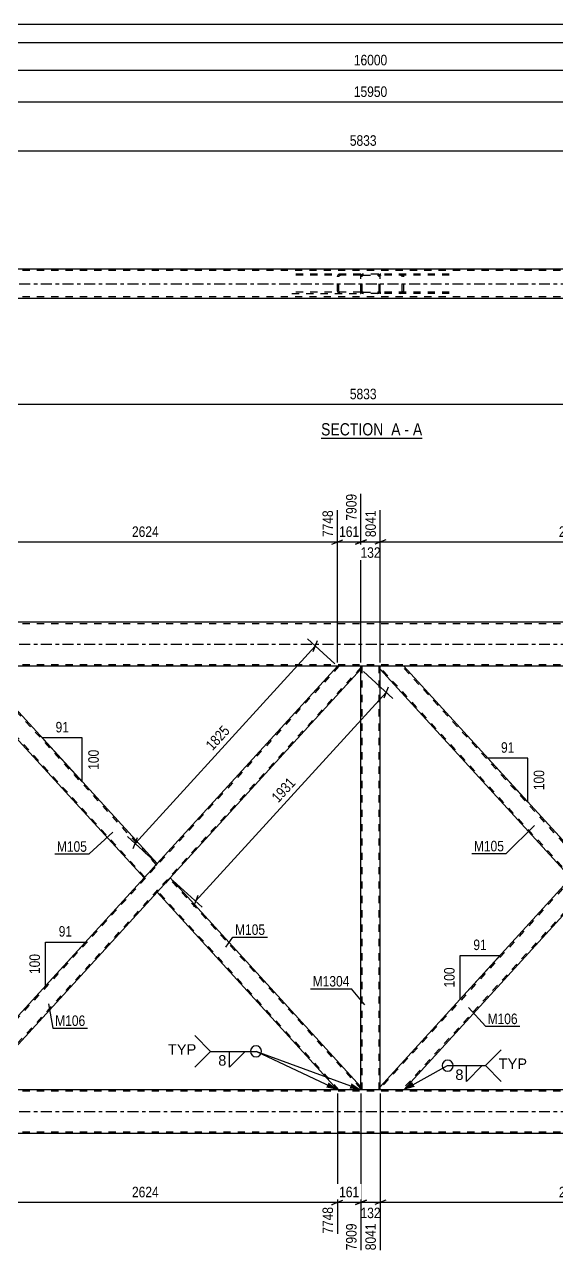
# Model space of a CAD drawing. Header units: millimetres. Extents: x 0 to 841, y 0 to 594.
# Drawn here: x 216.7 to 362.1, y 258.8 to 594 of the extents above; entities that cross this region are included whole.
import ezdxf

# ---------------------------------------------------------------- set-up
doc = ezdxf.new("R2010")
doc.units = ezdxf.units.MM
doc.linetypes.add('DXK_LINE_DOT2', pattern=[3.9198, 1.9599, -1.9599])
doc.linetypes.add('DXK_LINE_DOT3', pattern=[5.9187, 2.979, -0.9799, 0.9799, -0.9799])
doc.styles.add('Arial', font='ARIAL.TTF', dxfattribs={"height": 0.2})
doc.styles.add('Arial Narrow', font='ARIALN.TTF', dxfattribs={"height": 0.2})

# ---------------------------------------------------------------- blocks, each defined once
blk = doc.blocks.new('Unknown-761549663-1133')
at = {"color": 5, "linetype": 'Continuous'}
for p, q in [((841, 594), (0, 594)), ((836, 589), (5, 589))]:
    blk.add_line(p, q, dxfattribs=at)
blk = doc.blocks.new('Unknown-761549663-12 - 3864')
at = {"color": 6, "linetype": 'Continuous'}
blk.add_line((297.73, 481.09), (325.38, 481.09), dxfattribs=at)
at = {"color": 0, "linetype": 'Continuous'}
blk.add_wipeout([(315.84, 481.84), (315.84, 485.34), (297.73, 485.34), (297.73, 481.84)], dxfattribs=at)
at = {"color": 7, "linetype": 'Continuous', "style": 'Arial Narrow'}
blk.add_text('SECTION ', height=3.34, dxfattribs=at).set_placement((297.73, 481.84))
at = {"color": 0, "linetype": 'Continuous'}
blk.add_wipeout([(319.45, 481.84), (319.45, 485.34), (316.89, 485.34), (316.89, 481.84)], dxfattribs=at)
blk.add_wipeout([(321.77, 481.84), (321.77, 485.34), (320.5, 485.34), (320.5, 481.84)], dxfattribs=at)
at = {"color": 7, "linetype": 'Continuous', "style": 'Arial Narrow'}
blk.add_text('A', height=3.34, dxfattribs=at).set_placement((316.89, 481.84))
at = {"color": 0, "linetype": 'Continuous'}
blk.add_wipeout([(325.38, 481.84), (325.38, 485.34), (322.82, 485.34), (322.82, 481.84)], dxfattribs=at)
at = {"color": 7, "linetype": 'Continuous', "style": 'Arial Narrow'}
for s, p in [('-', (320.5, 481.84)), ('A', (322.82, 481.84))]:
    blk.add_text(s, height=3.34, dxfattribs=at).set_placement(p)
blk = doc.blocks.new('Part-761549663-4323 - 4273')
at = {"color": 7, "linetype": 'DXK_LINE_DOT2'}
for p, q in [((555.22, 302.83), (67.28, 302.83)), ((555.22, 291.63), (67.28, 291.63))]:
    blk.add_line(p, q, dxfattribs=at)
at = {"color": 2, "linetype": 'Continuous'}
for p, q in [((421.42, 303.23), (201.08, 303.23)), ((555.22, 291.23), (67.28, 291.23))]:
    blk.add_line(p, q, dxfattribs=at)
at = {"color": 7, "linetype": 'DXK_LINE_DOT3'}
blk.add_line((67.28, 297.23), (555.22, 297.23), dxfattribs=at)
blk = doc.blocks.new('Part-761549663-4328 - 4273')
at = {"color": 7, "linetype": 'DXK_LINE_DOT2'}
for p, q in [((555.22, 430.43), (67.28, 430.43)), ((555.22, 419.23), (67.28, 419.23))]:
    blk.add_line(p, q, dxfattribs=at)
at = {"color": 2, "linetype": 'Continuous'}
for p, q in [((421.42, 430.83), (201.08, 430.83)), ((555.22, 418.83), (67.28, 418.83))]:
    blk.add_line(p, q, dxfattribs=at)
at = {"color": 7, "linetype": 'DXK_LINE_DOT3'}
blk.add_line((67.28, 424.83), (555.22, 424.83), dxfattribs=at)
blk = doc.blocks.new('Part-761549663-4458 - 4273')
at = {"color": 7, "linetype": 'DXK_LINE_DOT2'}
for p, q in [((313.89, 418.83), (308.61, 418.83)), ((308.61, 418.03), (308.61, 418.83)), ((308.93, 303.23), (308.93, 418.83)), ((313.57, 303.23), (313.57, 418.83)), ((313.89, 418.03), (313.89, 418.83)), ((308.61, 303.23), (308.61, 304.03)), ((313.89, 303.23), (308.61, 303.23)), ((313.89, 303.23), (313.89, 304.03))]:
    blk.add_line(p, q, dxfattribs=at)
at = {"color": 2, "linetype": 'Continuous'}
for p, q in [((308.61, 304.03), (308.61, 418.03)), ((313.89, 304.03), (313.89, 418.03))]:
    blk.add_line(p, q, dxfattribs=at)
blk = doc.blocks.new('Part-761549663-4421 - 4273')
at = {"color": 2, "linetype": 'Continuous'}
for p, q in [((256.49, 361.03), (252.92, 357.12)), ((308.61, 304.03), (256.49, 361.03)), ((302.19, 303.23), (252.92, 357.12)), ((308.61, 303.23), (308.61, 304.03))]:
    blk.add_line(p, q, dxfattribs=at)
at = {"color": 7, "linetype": 'DXK_LINE_DOT2'}
for p, q in [((308.61, 303.56), (256.28, 360.8)), ((253.13, 357.36), (253.15, 357.38)), ((302.62, 303.23), (253.13, 357.36)), ((308.61, 303.23), (302.19, 303.23)), ((308.61, 303.23), (308.61, 303.27))]:
    blk.add_line(p, q, dxfattribs=at)
blk = doc.blocks.new('Part-761549663-4478 - 4273')
at = {"color": 2, "linetype": 'Continuous'}
for p, q in [((313.89, 418.03), (313.89, 418.83)), ((366.01, 361.03), (313.89, 418.03)), ((369.58, 364.95), (320.31, 418.83)), ((369.15, 364.47), (366.01, 361.03)), ((369.46, 364.81), (369.15, 364.47)), ((369.58, 364.95), (369.46, 364.81))]:
    blk.add_line(p, q, dxfattribs=at)
at = {"color": 7, "linetype": 'DXK_LINE_DOT2'}
for p, q in [((320.31, 418.83), (313.89, 418.83)), ((366.22, 361.27), (313.89, 418.51)), ((369.37, 364.71), (319.88, 418.83)), ((369.32, 364.65), (369.15, 364.47)), ((369.46, 364.81), (369.37, 364.71)), ((366.22, 361.27), (366.24, 361.29))]:
    blk.add_line(p, q, dxfattribs=at)
blk = doc.blocks.new('Part-761549663-4483 - 4273')
at = {"color": 7, "linetype": 'DXK_LINE_DOT2'}
for p, q in [((419.29, 418.83), (313.89, 303.56)), ((425.28, 418.51), (319.88, 303.23)), ((425.28, 418.83), (418.85, 418.83)), ((369.58, 364.95), (366.01, 361.03)), ((373.16, 361.03), (369.58, 357.12)), ((313.89, 303.42), (313.89, 303.45)), ((320.31, 303.23), (313.89, 303.23))]:
    blk.add_line(p, q, dxfattribs=at)
at = {"color": 2, "linetype": 'Continuous'}
for p, q in [((418.85, 418.83), (369.58, 364.95)), ((425.28, 418.03), (373.16, 361.03)), ((425.28, 418.03), (425.28, 418.83)), ((366.01, 361.03), (313.89, 304.03)), ((369.58, 357.12), (320.31, 303.23)), ((313.89, 303.23), (313.89, 304.03))]:
    blk.add_line(p, q, dxfattribs=at)
blk = doc.blocks.new('Part-761549663-4488 - 4273')
at = {"color": 7, "linetype": 'DXK_LINE_DOT2'}
for p, q in [((302.62, 418.83), (197.22, 303.56)), ((308.61, 418.51), (203.21, 303.23)), ((308.61, 418.83), (302.19, 418.83)), ((252.92, 364.95), (249.34, 361.03)), ((256.49, 361.03), (252.92, 357.12)), ((197.56, 304.4), (197.22, 304.03)), ((197.22, 303.23), (197.22, 304.03)), ((203.65, 303.23), (197.22, 303.23))]:
    blk.add_line(p, q, dxfattribs=at)
at = {"color": 2, "linetype": 'Continuous'}
for p, q in [((302.19, 418.83), (252.92, 364.95)), ((308.61, 418.03), (256.49, 361.03)), ((308.61, 418.03), (308.61, 418.83)), ((249.34, 361.03), (197.56, 304.4)), ((252.92, 357.12), (203.65, 303.23))]:
    blk.add_line(p, q, dxfattribs=at)
blk = doc.blocks.new('Part-761549663-4493 - 4273')
at = {"color": 2, "linetype": 'Continuous'}
for p, q in [((197.22, 418.03), (197.22, 418.83)), ((249.34, 361.03), (197.22, 418.03)), ((252.92, 364.95), (203.65, 418.83)), ((252.48, 364.47), (249.34, 361.03)), ((252.92, 364.95), (252.48, 364.47))]:
    blk.add_line(p, q, dxfattribs=at)
at = {"color": 7, "linetype": 'DXK_LINE_DOT2'}
for p, q in [((203.65, 418.83), (197.22, 418.83)), ((249.56, 361.27), (197.22, 418.51)), ((252.7, 364.71), (203.21, 418.83)), ((252.88, 364.91), (252.48, 364.47)), ((249.56, 361.27), (249.57, 361.29))]:
    blk.add_line(p, q, dxfattribs=at)
blk = doc.blocks.new('Part-761549663-3974 - 3864')
at = {"color": 7, "linetype": 'DXK_LINE_DOT2'}
for p, q in [((555.22, 526.84), (67.28, 526.84)), ((555.22, 519.64), (67.28, 519.64))]:
    blk.add_line(p, q, dxfattribs=at)
at = {"color": 2, "linetype": 'Continuous'}
for p, q in [((425.92, 527.24), (196.58, 527.24)), ((425.92, 519.24), (196.58, 519.24))]:
    blk.add_line(p, q, dxfattribs=at)
at = {"color": 7, "linetype": 'DXK_LINE_DOT3'}
blk.add_line((67.28, 523.24), (555.22, 523.24), dxfattribs=at)
blk = doc.blocks.new('Part-761549663-3915 - 3864')
at = {"color": 7, "linetype": 'DXK_LINE_DOT2'}
for p, q in [((314.03, 525.88), (313.89, 525.86)), ((313.89, 520.62), (313.89, 525.86)), ((314.03, 525.56), (313.89, 525.54)), ((332.74, 525.88), (314.03, 525.88)), ((332.74, 525.56), (314.03, 525.56)), ((319.78, 525.83), (319.45, 525.88)), ((319.45, 525.56), (319.61, 525.54)), ((319.85, 525.36), (319.88, 525.24)), ((319.88, 521.24), (319.88, 525.24)), ((320.31, 525.24), (320.25, 525.49)), ((320.31, 521.24), (320.31, 525.24)), ((313.89, 520.94), (314.03, 520.92)), ((314.03, 520.6), (313.89, 520.62)), ((332.74, 520.92), (314.03, 520.92)), ((332.74, 520.6), (314.03, 520.6)), ((319.61, 520.95), (319.45, 520.92)), ((319.45, 520.6), (319.78, 520.65)), ((319.88, 521.24), (319.85, 521.12)), ((320.25, 521), (320.31, 521.24))]:
    blk.add_line(p, q, dxfattribs=at)
for centre, radius, start, end in [((319.51, 525.16), 0.396, 31.978, 75.1661), ((319.57, 525.07), 0.792, 31.978, 75.1661), ((319.51, 521.33), 0.396, 284.8339, 328.022), ((319.57, 521.42), 0.792, 284.8339, 328.022)]:
    blk.add_arc(centre, radius, start, end, dxfattribs=at)
blk = doc.blocks.new('Part-761549663-3917 - 3864')
at = {"color": 7, "linetype": 'DXK_LINE_DOT2'}
for p, q in [((308.47, 525.88), (289.76, 525.88)), ((308.47, 525.56), (289.76, 525.56)), ((302.25, 525.49), (302.19, 525.24)), ((302.19, 521.24), (302.19, 525.24)), ((302.62, 525.24), (302.65, 525.36)), ((302.62, 521.24), (302.62, 525.24)), ((303.05, 525.88), (302.72, 525.83)), ((302.89, 525.54), (303.05, 525.56)), ((308.61, 525.86), (308.47, 525.88)), ((308.47, 525.56), (308.61, 525.54)), ((308.61, 520.62), (308.61, 525.86)), ((308.47, 520.92), (289.76, 520.92)), ((289.76, 520.6), (308.47, 520.6)), ((302.19, 521.24), (302.25, 521)), ((302.65, 521.12), (302.62, 521.24)), ((302.72, 520.65), (303.05, 520.6)), ((303.05, 520.92), (302.89, 520.95)), ((308.47, 520.92), (308.61, 520.94)), ((308.47, 520.6), (308.61, 520.62))]:
    blk.add_line(p, q, dxfattribs=at)
for centre, radius, start, end in [((302.93, 525.07), 0.792, 104.8339, 148.0221), ((302.99, 525.16), 0.396, 104.8339, 148.0221), ((302.93, 521.42), 0.792, 211.9779, 255.1661), ((302.99, 521.33), 0.396, 211.9779, 255.1661)]:
    blk.add_arc(centre, radius, start, end, dxfattribs=at)
blk = doc.blocks.new('Part-761549663-3936 - 3864')
at = {"color": 7, "linetype": 'DXK_LINE_DOT2'}
for p, q in [((308.66, 525.49), (308.61, 525.24)), ((308.61, 521.24), (308.61, 525.24)), ((308.61, 525.24), (308.61, 525.24)), ((308.93, 525.24), (308.95, 525.36)), ((308.93, 525.24), (308.93, 525.24)), ((308.93, 521.24), (308.93, 525.24)), ((309.25, 525.88), (309, 525.83)), ((309.13, 525.54), (309.25, 525.56)), ((313.25, 525.88), (309.25, 525.88)), ((309.25, 525.56), (309.25, 525.56)), ((309.25, 525.56), (313.25, 525.56)), ((313.49, 525.83), (313.25, 525.88)), ((313.25, 525.56), (313.25, 525.56)), ((313.25, 525.56), (313.37, 525.54)), ((313.55, 525.36), (313.57, 525.24)), ((313.57, 525.24), (313.57, 525.24)), ((313.57, 521.24), (313.57, 525.24)), ((313.89, 525.24), (313.84, 525.49)), ((313.89, 521.24), (313.89, 525.24)), ((313.89, 525.24), (313.89, 525.24)), ((308.61, 521.24), (308.61, 521.24)), ((308.61, 521.24), (308.66, 521)), ((308.93, 521.24), (308.93, 521.24)), ((308.95, 521.12), (308.93, 521.24)), ((309, 520.65), (309.25, 520.6)), ((309.25, 520.92), (309.13, 520.95)), ((309.25, 520.92), (309.25, 520.92)), ((309.25, 520.92), (313.25, 520.92)), ((313.25, 520.6), (309.25, 520.6)), ((313.37, 520.95), (313.25, 520.92)), ((313.25, 520.92), (313.25, 520.92)), ((313.25, 520.6), (313.49, 520.65)), ((313.57, 521.24), (313.55, 521.12)), ((313.57, 521.24), (313.57, 521.24)), ((313.84, 521), (313.89, 521.24)), ((313.89, 521.24), (313.89, 521.24))]:
    blk.add_line(p, q, dxfattribs=at)
for centre, radius, start, end in [((309.25, 525.24), 0.64, 112.5, 157.5), ((309.25, 525.24), 0.32, 112.5, 157.5), ((313.25, 525.24), 0.32, 22.5, 67.5), ((313.25, 525.24), 0.64, 22.5, 67.5), ((309.25, 521.24), 0.64, 202.5, 247.5), ((309.25, 521.24), 0.32, 202.5, 247.5), ((313.25, 521.24), 0.32, 292.5, 337.5), ((313.25, 521.24), 0.64, 292.5, 337.5)]:
    blk.add_arc(centre, radius, start, end, dxfattribs=at)
blk = doc.blocks.new('StraightDimension-761549663-4813 - 4273')
at = {"color": 7, "linetype": 'Continuous'}
for p, q in [((308.61, 419.83), (308.61, 465.89)), ((302.19, 419.83), (302.19, 461.39)), ((300.69, 452.18), (303.69, 453.38)), ((302.19, 452.78), (308.61, 452.78)), ((310.11, 453.38), (307.11, 452.18))]:
    blk.add_line(p, q, dxfattribs=at)
at = {"color": 0}
blk.add_wipeout([(308.74, 453.53), (308.74, 457.73), (302.06, 457.73), (302.06, 453.53)], dxfattribs=at)
at = {"color": 0, "linetype": 'Continuous'}
blk.add_wipeout([(308.01, 466.49), (303.81, 466.49), (303.81, 457.98), (308.01, 457.98)], dxfattribs=at)
at = {"color": 3, "linetype": 'Continuous', "style": 'Arial Narrow'}
blk.add_text('7909', height=2.863, rotation=90.0002, dxfattribs=at).set_placement((307.41, 458.58))
at = {"color": 3, "style": 'Arial Narrow'}
blk.add_text('161', height=2.863, dxfattribs=at).set_placement((302.66, 454.13))
blk = doc.blocks.new('StraightDimension-761549663-4951 - 4273')
at = {"color": 7, "linetype": 'Continuous'}
for p, q in [((308.61, 302.23), (308.61, 259.4)), ((313.89, 302.23), (313.89, 259.4)), ((307.11, 271.91), (310.11, 273.11)), ((308.61, 272.51), (313.89, 272.51)), ((315.39, 273.11), (312.39, 271.91))]:
    blk.add_line(p, q, dxfattribs=at)
at = {"color": 0}
blk.add_wipeout([(314.59, 267.56), (314.59, 271.76), (307.91, 271.76), (307.91, 267.56)], dxfattribs=at)
at = {"color": 0, "linetype": 'Continuous'}
blk.add_wipeout([(313.29, 267.31), (309.09, 267.31), (309.09, 258.8), (313.29, 258.8)], dxfattribs=at)
at = {"color": 3, "style": 'Arial Narrow'}
blk.add_text('132', height=2.863, dxfattribs=at).set_placement((308.51, 268.16))
at = {"color": 3, "linetype": 'Continuous', "style": 'Arial Narrow'}
blk.add_text('8041', height=2.863, rotation=90.0002, dxfattribs=at).set_placement((312.69, 259.4))
blk = doc.blocks.new('StraightDimension-761549663-4933 - 4273')
at = {"color": 7, "linetype": 'Continuous'}
for p, q in [((197.22, 302.23), (197.22, 259.4)), ((302.19, 302.23), (302.19, 263.9)), ((198.72, 273.11), (195.72, 271.91)), ((197.22, 272.51), (302.19, 272.51)), ((300.69, 271.91), (303.69, 273.11))]:
    blk.add_line(p, q, dxfattribs=at)
at = {"color": 0}
blk.add_wipeout([(253.96, 273.26), (253.96, 277.46), (245.45, 277.46), (245.45, 273.26)], dxfattribs=at)
at = {"color": 0, "linetype": 'Continuous'}
blk.add_wipeout([(301.59, 271.81), (297.39, 271.81), (297.39, 263.3), (301.59, 263.3)], dxfattribs=at)
at = {"color": 3, "style": 'Arial Narrow'}
blk.add_text('2624', height=2.863, dxfattribs=at).set_placement((246.05, 273.86))
at = {"color": 3, "linetype": 'Continuous', "style": 'Arial Narrow'}
blk.add_text('7748', height=2.863, rotation=90.0002, dxfattribs=at).set_placement((300.99, 263.9))
blk = doc.blocks.new('AngleDimension-761549663-4535 - 4273')
at = {"color": 7, "linetype": 'Continuous'}
for p, q in [((351.18, 385.08), (343.27, 393.72)), ((354.21, 393.72), (343.27, 393.72)), ((354.21, 381.76), (343.27, 393.72)), ((354.21, 381.76), (354.21, 393.72))]:
    blk.add_line(p, q, dxfattribs=at)
at = {"color": 0}
for points in [[(351.17, 394.62), (351.17, 398.82), (346.31, 398.82), (346.31, 394.62)], [(359.31, 391.08), (355.11, 391.08), (355.11, 384.4), (359.31, 384.4)]]:
    blk.add_wipeout(points, dxfattribs=at)
at = {"color": 3, "style": 'Arial Narrow'}
blk.add_text('91', height=2.863, dxfattribs=at).set_placement((346.91, 395.22))
blk.add_text('100', height=2.863, rotation=90.0002, dxfattribs=at).set_placement((358.71, 385))
blk = doc.blocks.new('StraightDimension-761549663-5051 - 4273')
at = {"color": 7, "linetype": 'Continuous'}
for p, q in [((301.45, 419.51), (294.05, 426.27)), ((295.58, 422.84), (296.72, 425.86)), ((246.88, 370.46), (296.15, 424.35)), ((252.18, 365.62), (244.78, 372.38)), ((247.45, 371.97), (246.31, 368.95))]:
    blk.add_line(p, q, dxfattribs=at)
at = {"color": 0}
blk.add_wipeout([(273.84, 401.05), (270.74, 403.89), (264.99, 397.6), (268.09, 394.77)], dxfattribs=at)
at = {"color": 3, "style": 'Arial Narrow'}
blk.add_text('1825', height=2.863, rotation=47.5612, dxfattribs=at).set_placement((268.05, 395.62))
blk = doc.blocks.new('StraightDimension-761549663-4802 - 4273')
at = {"color": 7, "linetype": 'Continuous'}
for p, q in [((197.22, 419.83), (197.22, 461.39)), ((302.19, 419.83), (302.19, 461.39)), ((198.72, 453.38), (195.72, 452.18)), ((197.22, 452.78), (302.19, 452.78)), ((300.69, 452.18), (303.69, 453.38))]:
    blk.add_line(p, q, dxfattribs=at)
at = {"color": 0, "linetype": 'Continuous'}
blk.add_wipeout([(301.59, 461.99), (297.39, 461.99), (297.39, 453.48), (301.59, 453.48)], dxfattribs=at)
at = {"color": 0}
blk.add_wipeout([(253.96, 453.53), (253.96, 457.73), (245.45, 457.73), (245.45, 453.53)], dxfattribs=at)
at = {"color": 3, "linetype": 'Continuous', "style": 'Arial Narrow'}
blk.add_text('7748', height=2.863, rotation=90.0002, dxfattribs=at).set_placement((300.99, 454.08))
at = {"color": 3, "style": 'Arial Narrow'}
blk.add_text('2624', height=2.863, dxfattribs=at).set_placement((246.05, 454.13))
blk = doc.blocks.new('StraightDimension-761549663-4824 - 4273')
at = {"color": 7, "linetype": 'Continuous'}
for p, q in [((308.61, 419.83), (308.61, 465.89)), ((313.89, 419.83), (313.89, 461.39)), ((307.11, 452.18), (310.11, 453.38)), ((308.61, 452.78), (313.89, 452.78)), ((315.39, 453.38), (312.39, 452.18))]:
    blk.add_line(p, q, dxfattribs=at)
at = {"color": 0}
blk.add_wipeout([(314.59, 447.83), (314.59, 452.03), (307.91, 452.03), (307.91, 447.83)], dxfattribs=at)
at = {"color": 3, "style": 'Arial Narrow'}
blk.add_text('132', height=2.863, dxfattribs=at).set_placement((308.51, 448.43))
at = {"color": 0, "linetype": 'Continuous'}
blk.add_wipeout([(313.29, 461.99), (309.09, 461.99), (309.09, 453.48), (313.29, 453.48)], dxfattribs=at)
at = {"color": 3, "linetype": 'Continuous', "style": 'Arial Narrow'}
blk.add_text('8041', height=2.863, rotation=90.0002, dxfattribs=at).set_placement((312.69, 454.08))
blk = doc.blocks.new('StraightDimension-761549663-4832 - 4273')
at = {"color": 7, "linetype": 'Continuous'}
for p, q in [((418.85, 419.83), (418.85, 463.22)), ((313.89, 419.83), (313.89, 461.39)), ((315.39, 453.38), (312.39, 452.18)), ((313.89, 452.78), (418.85, 452.78)), ((417.35, 452.18), (420.35, 453.38))]:
    blk.add_line(p, q, dxfattribs=at)
at = {"color": 0, "linetype": 'Continuous'}
blk.add_wipeout([(418.25, 463.82), (414.05, 463.82), (414.05, 453.48), (418.25, 453.48)], dxfattribs=at)
at = {"color": 0}
blk.add_wipeout([(370.63, 453.53), (370.63, 457.73), (362.12, 457.73), (362.12, 453.53)], dxfattribs=at)
at = {"color": 3, "linetype": 'Continuous', "style": 'Arial Narrow'}
blk.add_text('10665', height=2.863, rotation=90.0002, dxfattribs=at).set_placement((417.65, 454.08))
at = {"color": 3, "style": 'Arial Narrow'}
blk.add_text('2624', height=2.863, dxfattribs=at).set_placement((362.72, 454.13))
blk = doc.blocks.new('StraightDimension-761549663-4942 - 4273')
at = {"color": 7, "linetype": 'Continuous'}
for p, q in [((302.19, 302.23), (302.19, 263.9)), ((308.61, 302.23), (308.61, 259.4)), ((300.69, 271.91), (303.69, 273.11)), ((302.19, 272.51), (308.61, 272.51)), ((310.11, 273.11), (307.11, 271.91))]:
    blk.add_line(p, q, dxfattribs=at)
at = {"color": 0}
blk.add_wipeout([(308.74, 273.26), (308.74, 277.46), (302.06, 277.46), (302.06, 273.26)], dxfattribs=at)
at = {"color": 0, "linetype": 'Continuous'}
blk.add_wipeout([(308.01, 267.31), (303.81, 267.31), (303.81, 258.8), (308.01, 258.8)], dxfattribs=at)
at = {"color": 3, "style": 'Arial Narrow'}
blk.add_text('161', height=2.863, dxfattribs=at).set_placement((302.66, 273.86))
at = {"color": 3, "linetype": 'Continuous', "style": 'Arial Narrow'}
blk.add_text('7909', height=2.863, rotation=90.0002, dxfattribs=at).set_placement((307.41, 259.4))
blk = doc.blocks.new('StraightDimension-761549663-4960 - 4273')
at = {"color": 7, "linetype": 'Continuous'}
for p, q in [((313.89, 302.23), (313.89, 259.4)), ((418.85, 302.23), (418.85, 262.07)), ((315.39, 273.11), (312.39, 271.91)), ((313.89, 272.51), (418.85, 272.51)), ((417.35, 271.91), (420.35, 273.11))]:
    blk.add_line(p, q, dxfattribs=at)
at = {"color": 0}
blk.add_wipeout([(370.63, 273.26), (370.63, 277.46), (362.12, 277.46), (362.12, 273.26)], dxfattribs=at)
at = {"color": 0, "linetype": 'Continuous'}
blk.add_wipeout([(418.25, 271.81), (414.05, 271.81), (414.05, 261.47), (418.25, 261.47)], dxfattribs=at)
at = {"color": 3, "style": 'Arial Narrow'}
blk.add_text('2624', height=2.863, dxfattribs=at).set_placement((362.72, 273.86))
at = {"color": 3, "linetype": 'Continuous', "style": 'Arial Narrow'}
blk.add_text('10665', height=2.863, rotation=90.0002, dxfattribs=at).set_placement((417.65, 262.07))
blk = doc.blocks.new('StraightDimension-761549663-5072 - 4273')
at = {"color": 7, "linetype": 'Continuous'}
for p, q in [((309.35, 417.36), (317.32, 410.06)), ((314.98, 410.17), (316.12, 413.2)), ((263.44, 354.68), (315.55, 411.68)), ((257.23, 360.36), (265.21, 353.06)), ((264.01, 356.2), (262.87, 353.17))]:
    blk.add_line(p, q, dxfattribs=at)
at = {"color": 0}
blk.add_wipeout([(291.81, 386.83), (288.71, 389.67), (282.97, 383.38), (286.07, 380.55)], dxfattribs=at)
at = {"color": 3, "style": 'Arial Narrow'}
blk.add_text('1931', height=2.863, rotation=47.5612, dxfattribs=at).set_placement((286.03, 381.4))
blk = doc.blocks.new('AngleDimension-761549663-5136 - 4273')
at = {"color": 7, "linetype": 'Continuous'}
for p, q in [((227.61, 392.63), (221.53, 399.27)), ((232.47, 399.27), (221.53, 399.27)), ((232.47, 387.31), (221.53, 399.27)), ((232.47, 387.31), (232.47, 399.27))]:
    blk.add_line(p, q, dxfattribs=at)
at = {"color": 0}
for points in [[(229.43, 400.17), (229.43, 404.37), (224.57, 404.37), (224.57, 400.17)], [(237.57, 396.63), (233.37, 396.63), (233.37, 389.95), (237.57, 389.95)]]:
    blk.add_wipeout(points, dxfattribs=at)
at = {"color": 3, "style": 'Arial Narrow'}
blk.add_text('91', height=2.863, dxfattribs=at).set_placement((225.17, 400.77))
blk.add_text('100', height=2.863, rotation=90.0002, dxfattribs=at).set_placement((236.97, 390.55))
blk = doc.blocks.new('AngleDimension-761549663-14638 - 4273')
at = {"color": 7, "linetype": 'Continuous'}
for p, q in [((222.39, 343.52), (233.32, 343.52)), ((222.39, 331.56), (233.32, 343.52)), ((222.39, 331.56), (222.39, 343.52)), ((226.77, 336.35), (233.32, 343.52))]:
    blk.add_line(p, q, dxfattribs=at)
at = {"color": 0}
for points in [[(230.29, 344.42), (230.29, 348.62), (225.43, 348.62), (225.43, 344.42)], [(221.49, 340.88), (217.29, 340.88), (217.29, 334.2), (221.49, 334.2)]]:
    blk.add_wipeout(points, dxfattribs=at)
at = {"color": 3, "style": 'Arial Narrow'}
blk.add_text('91', height=2.863, dxfattribs=at).set_placement((226.03, 345.02))
blk.add_text('100', height=2.863, rotation=90.0002, dxfattribs=at).set_placement((220.89, 334.8))
blk = doc.blocks.new('AngleDimension-761549663-14652 - 4273')
at = {"color": 7, "linetype": 'Continuous'}
for p, q in [((335.71, 339.85), (346.64, 339.85)), ((335.71, 327.9), (346.64, 339.85)), ((335.71, 327.9), (335.71, 339.85)), ((342.53, 335.36), (346.64, 339.85))]:
    blk.add_line(p, q, dxfattribs=at)
at = {"color": 0}
for points in [[(343.6, 340.75), (343.6, 344.95), (338.75, 344.95), (338.75, 340.75)], [(334.81, 337.22), (330.61, 337.22), (330.61, 330.53), (334.81, 330.53)]]:
    blk.add_wipeout(points, dxfattribs=at)
at = {"color": 3, "style": 'Arial Narrow'}
blk.add_text('91', height=2.863, dxfattribs=at).set_placement((339.35, 341.35))
blk.add_text('100', height=2.863, rotation=90.0002, dxfattribs=at).set_placement((334.21, 331.13))
blk = doc.blocks.new('StraightDimension-761549663-4232 - 3864')
at = {"color": 7, "linetype": 'Continuous'}
blk.add_line((53.38, 581.52), (569.12, 581.52), dxfattribs=at)
at = {"color": 0}
blk.add_wipeout([(316.42, 582.27), (316.42, 586.47), (306.08, 586.47), (306.08, 582.27)], dxfattribs=at)
at = {"color": 3, "style": 'Arial Narrow'}
blk.add_text('16000', height=2.863, dxfattribs=at).set_placement((306.68, 582.87))
blk = doc.blocks.new('StraightDimension-761549663-4066 - 3864')
at = {"color": 7, "linetype": 'Continuous'}
for p, q in [((425.92, 530.14), (425.92, 570)), ((192.58, 533.04), (192.58, 568.17)), ((194.08, 560.16), (191.08, 558.96)), ((424.42, 558.96), (427.42, 560.16)), ((192.58, 559.56), (425.92, 559.56))]:
    blk.add_line(p, q, dxfattribs=at)
at = {"color": 0, "linetype": 'Continuous'}
blk.add_wipeout([(425.32, 570.6), (421.12, 570.6), (421.12, 560.26), (425.32, 560.26)], dxfattribs=at)
at = {"color": 0}
blk.add_wipeout([(313.51, 560.31), (313.51, 564.51), (304.99, 564.51), (304.99, 560.31)], dxfattribs=at)
at = {"color": 3, "linetype": 'Continuous', "style": 'Arial Narrow'}
blk.add_text('10842', height=2.863, rotation=90.0002, dxfattribs=at).set_placement((424.72, 560.86))
at = {"color": 3, "style": 'Arial Narrow'}
blk.add_text('5833', height=2.863, dxfattribs=at).set_placement((305.59, 560.91))
blk = doc.blocks.new('StraightDimension-761549663-4129 - 3864')
at = {"color": 7, "linetype": 'Continuous'}
for p, q in [((425.92, 510.15), (425.92, 479.93)), ((192.58, 507.93), (192.58, 481.76)), ((194.08, 490.97), (191.08, 489.77)), ((192.58, 490.37), (425.92, 490.37)), ((424.42, 489.77), (427.42, 490.97))]:
    blk.add_line(p, q, dxfattribs=at)
at = {"color": 0}
blk.add_wipeout([(313.51, 491.12), (313.51, 495.32), (304.99, 495.32), (304.99, 491.12)], dxfattribs=at)
at = {"color": 0, "linetype": 'Continuous'}
blk.add_wipeout([(425.32, 489.67), (421.12, 489.67), (421.12, 479.33), (425.32, 479.33)], dxfattribs=at)
at = {"color": 3, "style": 'Arial Narrow'}
blk.add_text('5833', height=2.863, dxfattribs=at).set_placement((305.59, 491.72))
at = {"color": 3, "linetype": 'Continuous', "style": 'Arial Narrow'}
blk.add_text('10842', height=2.863, rotation=90.0002, dxfattribs=at).set_placement((424.72, 479.93))
blk = doc.blocks.new('StraightDimension-761549663-4176 - 3864')
at = {"color": 7, "linetype": 'Continuous'}
blk.add_line((54.38, 572.9), (568.12, 572.9), dxfattribs=at)
at = {"color": 0}
blk.add_wipeout([(316.42, 573.65), (316.42, 577.85), (306.08, 577.85), (306.08, 573.65)], dxfattribs=at)
at = {"color": 3, "style": 'Arial Narrow'}
blk.add_text('15950', height=2.863, dxfattribs=at).set_placement((306.68, 574.25))
blk = doc.blocks.new('Mark-761549663-4454 - 4273')
at = {"color": 0}
blk.add_wipeout([(305.48, 331.4), (305.48, 334.4), (295.43, 334.4), (295.43, 331.4)], dxfattribs=at)
blk.add_wipeout([(305.48, 331.4), (305.48, 334.4), (295.43, 334.4), (295.43, 331.4)], dxfattribs=at)
at = {"color": 30, "linetype": 'Continuous'}
for p in [(294.83, 330.8), (309.68, 326.37)]:
    blk.add_line(p, (306.08, 330.8), dxfattribs=at)
at = {"color": 3, "style": 'Arial Narrow'}
blk.add_text('M1304', height=2.863, dxfattribs=at).set_placement((295.43, 331.4))
blk = doc.blocks.new('Mark-761549663-4417 - 4273')
at = {"color": 0}
blk.add_wipeout([(282.44, 345.49), (282.44, 348.49), (274.21, 348.49), (274.21, 345.49)], dxfattribs=at)
blk.add_wipeout([(282.44, 345.49), (282.44, 348.49), (274.21, 348.49), (274.21, 345.49)], dxfattribs=at)
at = {"color": 30, "linetype": 'Continuous'}
for p, q in [((271.67, 342.11), (273.61, 344.89)), ((273.61, 344.89), (283.04, 344.89))]:
    blk.add_line(p, q, dxfattribs=at)
at = {"color": 3, "style": 'Arial Narrow'}
blk.add_text('M105', height=2.863, dxfattribs=at).set_placement((274.21, 345.49))
blk = doc.blocks.new('Mark-761549663-4474 - 4273')
at = {"color": 0}
blk.add_wipeout([(347.72, 368.3), (347.72, 371.3), (339.49, 371.3), (339.49, 368.3)], dxfattribs=at)
blk.add_wipeout([(347.72, 368.3), (347.72, 371.3), (339.49, 371.3), (339.49, 368.3)], dxfattribs=at)
at = {"color": 30, "linetype": 'Continuous'}
for p in [(356.08, 375.33), (338.89, 367.7)]:
    blk.add_line(p, (348.32, 367.7), dxfattribs=at)
at = {"color": 3, "style": 'Arial Narrow'}
blk.add_text('M105', height=2.863, dxfattribs=at).set_placement((339.49, 368.3))
blk = doc.blocks.new('Mark-761549663-4479 - 4273')
at = {"color": 0}
blk.add_wipeout([(351.44, 321.14), (351.44, 324.14), (343.22, 324.14), (343.22, 321.14)], dxfattribs=at)
blk.add_wipeout([(351.44, 321.14), (351.44, 324.14), (343.22, 324.14), (343.22, 321.14)], dxfattribs=at)
at = {"color": 30, "linetype": 'Continuous'}
for p, q in [((338.05, 325.7), (342.62, 320.54)), ((342.62, 320.54), (352.04, 320.54))]:
    blk.add_line(p, q, dxfattribs=at)
at = {"color": 3, "style": 'Arial Narrow'}
blk.add_text('M106', height=2.863, dxfattribs=at).set_placement((343.22, 321.14))
blk = doc.blocks.new('Mark-761549663-4484 - 4273')
at = {"color": 0}
blk.add_wipeout([(233.28, 320.63), (233.28, 323.63), (225.06, 323.63), (225.06, 320.63)], dxfattribs=at)
blk.add_wipeout([(233.28, 320.63), (233.28, 323.63), (225.06, 323.63), (225.06, 320.63)], dxfattribs=at)
at = {"color": 30, "linetype": 'Continuous'}
for p, q in [((223.22, 326.67), (224.46, 320.03)), ((224.46, 320.03), (233.88, 320.03))]:
    blk.add_line(p, q, dxfattribs=at)
at = {"color": 3, "style": 'Arial Narrow'}
blk.add_text('M106', height=2.863, dxfattribs=at).set_placement((225.06, 320.63))
blk = doc.blocks.new('Mark-761549663-4489 - 4273')
at = {"color": 0}
blk.add_wipeout([(233.74, 368.18), (233.74, 371.18), (225.52, 371.18), (225.52, 368.18)], dxfattribs=at)
blk.add_wipeout([(233.74, 368.18), (233.74, 371.18), (225.52, 371.18), (225.52, 368.18)], dxfattribs=at)
at = {"color": 30, "linetype": 'Continuous'}
for p in [(240.86, 373.55), (224.92, 367.58)]:
    blk.add_line(p, (234.34, 367.58), dxfattribs=at)
at = {"color": 3, "style": 'Arial Narrow'}
blk.add_text('M105', height=2.863, dxfattribs=at).set_placement((225.52, 368.18))
blk = doc.blocks.new('WeldMark-761549663-5218 - 4273')
at = {"linetype": 'Continuous'}
for points in [[(299.79, 305.19), (302.19, 303.23), (299.15, 303.83)], [(306.05, 304.97), (308.61, 303.23), (305.53, 303.56)]]:
    blk.add_hatch(color=30, dxfattribs=at).paths.add_polyline_path(points)
at = {"color": 3, "linetype": 'Continuous'}
for q in [(263.24, 317.98), (263.24, 309.41)]:
    blk.add_line((267.52, 313.69), q, dxfattribs=at)
at = {"color": 30, "linetype": 'Continuous'}
for p in [(308.61, 303.23), (302.19, 303.23)]:
    blk.add_line(p, (279.95, 313.69), dxfattribs=at)
at = {"color": 3, "linetype": 'Continuous'}
for start, end in [(90, 270), (270, 90)]:
    blk.add_arc((279.95, 313.69), 1.5, start, end, dxfattribs=at)
at = {"color": 0}
blk.add_wipeout([(272.05, 309.59), (272.05, 312.99), (269.42, 312.99), (269.42, 309.59)], dxfattribs=at)
at = {"color": 30, "linetype": 'Continuous'}
blk.add_line((267.52, 313.69), (279.95, 313.69), dxfattribs=at)
at = {"color": 3, "linetype": 'Continuous'}
for p, q in [((272.7, 313.69), (276.99, 313.69)), ((276.99, 313.69), (272.7, 309.41)), ((272.7, 309.41), (272.7, 313.69))]:
    blk.add_line(p, q, dxfattribs=at)
at = {"color": 3, "style": 'Arial'}
blk.add_text('8', height=2.87, dxfattribs=at).set_placement((269.62, 309.79))
at = {"color": 0, "linetype": 'Continuous'}
blk.add_wipeout([(263.62, 312.79), (263.62, 315.79), (255.85, 315.79), (255.85, 312.79)], dxfattribs=at)
blk.add_wipeout([(263.62, 312.79), (263.62, 315.79), (255.85, 315.79), (255.85, 312.79)], dxfattribs=at)
at = {"color": 3, "linetype": 'Continuous', "style": 'Arial'}
blk.add_text('TYP', height=2.865, dxfattribs=at).set_placement((255.85, 312.79))
blk = doc.blocks.new('WeldMark-761549663-5259 - 4273')
at = {"linetype": 'Continuous'}
blk.add_hatch(color=30, dxfattribs=at).paths.add_polyline_path([(323.31, 304.01), (320.31, 303.23), (322.59, 305.33)])
at = {"color": 3, "linetype": 'Continuous'}
for q in [(346.93, 314.08), (346.93, 305.51)]:
    blk.add_line((342.64, 309.79), q, dxfattribs=at)
at = {"color": 30, "linetype": 'Continuous'}
blk.add_line((320.31, 303.23), (332.32, 309.79), dxfattribs=at)
at = {"color": 3, "linetype": 'Continuous'}
blk.add_arc((332.32, 309.79), 1.5, 90, 270, dxfattribs=at)
at = {"color": 0}
blk.add_wipeout([(336.84, 305.69), (336.84, 309.09), (334.22, 309.09), (334.22, 305.69)], dxfattribs=at)
at = {"color": 30, "linetype": 'Continuous'}
blk.add_line((332.32, 309.79), (342.64, 309.79), dxfattribs=at)
at = {"color": 3, "linetype": 'Continuous'}
for p, q in [((337.5, 309.79), (341.78, 309.79)), ((341.78, 309.79), (337.5, 305.51)), ((337.5, 305.51), (337.5, 309.79))]:
    blk.add_line(p, q, dxfattribs=at)
blk.add_arc((332.32, 309.79), 1.5, 270, 90, dxfattribs=at)
at = {"color": 3, "style": 'Arial'}
blk.add_text('8', height=2.87, dxfattribs=at).set_placement((334.42, 305.89))
at = {"color": 0, "linetype": 'Continuous'}
blk.add_wipeout([(354.02, 308.89), (354.02, 311.89), (346.24, 311.89), (346.24, 308.89)], dxfattribs=at)
blk.add_wipeout([(354.02, 308.89), (354.02, 311.89), (346.24, 311.89), (346.24, 308.89)], dxfattribs=at)
at = {"color": 3, "linetype": 'Continuous', "style": 'Arial'}
blk.add_text('TYP', height=2.865, dxfattribs=at).set_placement((346.24, 308.89))

msp = doc.modelspace()

# ---------------------------------------------------------------- block references
for name in ['Unknown-761549663-1133', 'Part-761549663-3974 - 3864', 'Part-761549663-3917 - 3864', 'Part-761549663-3936 - 3864', 'Part-761549663-3915 - 3864', 'Part-761549663-4328 - 4273', 'Part-761549663-4488 - 4273', 'Part-761549663-4493 - 4273', 'Part-761549663-4458 - 4273', 'Part-761549663-4478 - 4273', 'Part-761549663-4483 - 4273', 'Part-761549663-4421 - 4273', 'Part-761549663-4323 - 4273']:
    msp.add_blockref(name, (0, 0))

# ---------------------------------------------------------------- next in the draw order: block references
for name in ['StraightDimension-761549663-4232 - 3864', 'Unknown-761549663-12 - 3864', 'StraightDimension-761549663-4813 - 4273', 'AngleDimension-761549663-5136 - 4273', 'AngleDimension-761549663-4535 - 4273', 'Mark-761549663-4489 - 4273', 'Mark-761549663-4474 - 4273', 'AngleDimension-761549663-14638 - 4273', 'Mark-761549663-4417 - 4273', 'AngleDimension-761549663-14652 - 4273', 'Mark-761549663-4454 - 4273', 'Mark-761549663-4484 - 4273', 'Mark-761549663-4479 - 4273', 'StraightDimension-761549663-4933 - 4273', 'StraightDimension-761549663-4951 - 4273']:
    msp.add_blockref(name, (0, 0))

# ---------------------------------------------------------------- next in the draw order: block references
for name in ['StraightDimension-761549663-4066 - 3864', 'StraightDimension-761549663-4129 - 3864', 'StraightDimension-761549663-4824 - 4273', 'StraightDimension-761549663-5051 - 4273', 'StraightDimension-761549663-4942 - 4273', 'StraightDimension-761549663-4960 - 4273']:
    msp.add_blockref(name, (0, 0))

# ---------------------------------------------------------------- next in the draw order: block references
for name in ['StraightDimension-761549663-4176 - 3864', 'StraightDimension-761549663-4832 - 4273', 'StraightDimension-761549663-4802 - 4273', 'StraightDimension-761549663-5072 - 4273', 'WeldMark-761549663-5218 - 4273', 'WeldMark-761549663-5259 - 4273']:
    msp.add_blockref(name, (0, 0))

doc.saveas('drawing.dxf')
